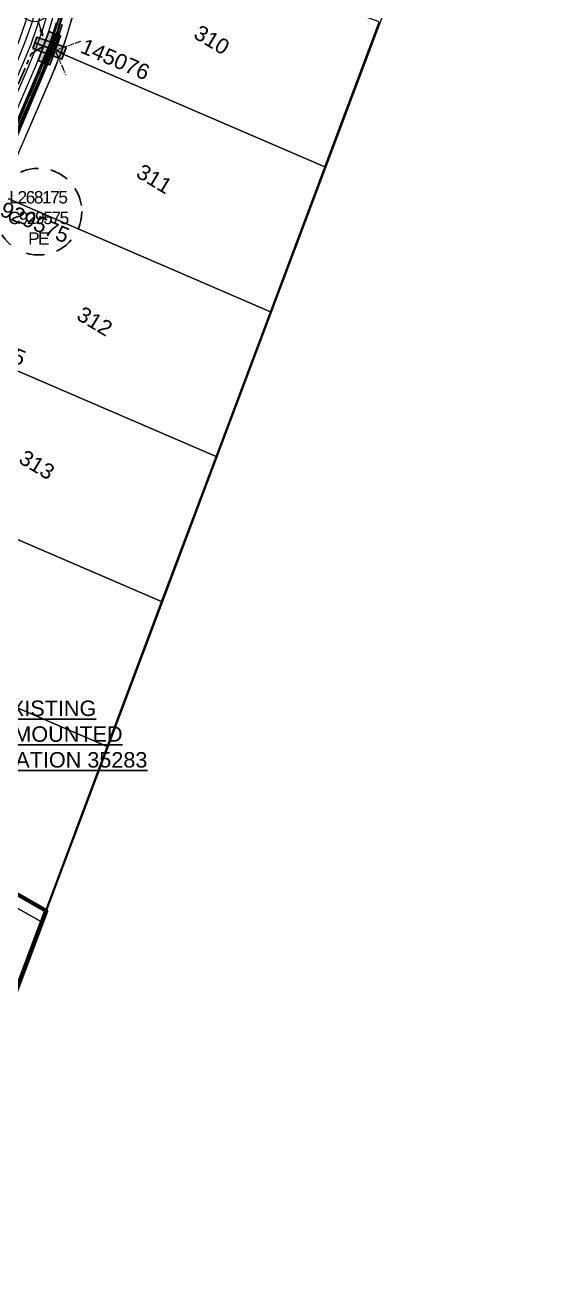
# Model space of a CAD drawing. Header units: metres. Extents: x 264965 to 265706, y 6180501 to 6181430.
# Drawn here: x 265623.4 to 265706.2, y 6180834.6 to 6181038.2 of the extents above; entities that cross this region are included whole.
import ezdxf
from ezdxf.enums import TextEntityAlignment as Align

# ---------------------------------------------------------------- set-up
doc = ezdxf.new("R2010")
doc.units = ezdxf.units.M
for name, pattern in [('Cable Exist UG', [7, 4, -1, 1, -1]), ('Dash', [5, 3, -2]), ('PHANTOM2', [4.45, 2, -0.5, 0.15, -0.5, 0.15, -0.5, 0.15, -0.5])]:
    doc.linetypes.add(name, pattern=pattern)
doc.layers.get('0').update_dxf_attribs({"color": 6})
for name, color, linetype, lineweight in [('_User Miscellaneous1', 30, 'Continuous', 13), ('_User Miscellaneous10', 241, 'Continuous', 13), ('_User Miscellaneous7', 3, 'Continuous', 13), ('_User Miscellaneous8', 196, 'Continuous', 13), ('_User_LV_Exist', 5, 'Continuous', 25), ('_User_SL_Exist', 4, 'Continuous', 25), ('Cadastre Developer_SP_NEW', 92, 'Continuous', 15)]:
    doc.layers.add(name, color=color, linetype=linetype, lineweight=lineweight)
doc.layers.add('_User Miscellaneous12', color=252, linetype='Continuous', lineweight=13, plot=False, transparency=0.5)
doc.layers.add('UG_Details_SP_MISC', color=7, linetype='Continuous')
doc.styles.add('ARIAL', font='arial.ttf', dxfattribs={"height": 2})
doc.styles.get("Standard").update_dxf_attribs({"font": 'arial.ttf'})

# ---------------------------------------------------------------- blocks, each defined once
blk = doc.blocks.new('PILLAR_EXT')
blk.add_hatch(color=256).paths.add_polyline_path([(-2.5, 1), (-2.5, -1), (2.5, -1), (2.5, 1)])
for p, q in [((-2.5, 0), (2.5, 0)), ((0, 1), (0, -1))]:
    blk.add_line(p, q)
at = {"ltscale": 10}
blk.add_line((2.5, 0), (-2.5, 0), dxfattribs=at)
blk.add_lwpolyline([(-2.5, -1), (-1.25, -1), (1.25, -1), (2.5, -1), (2.5, 1), (-2.5, 1)], close=True)
at = {"width": 0.9, "flags": 8}
blk.add_attdef('ASSET_NUM', text='', height=2, rotation=90, dxfattribs=at).set_placement((-2, 4), align=Align.MIDDLE_LEFT)
for tag, p, flags in [('OWNED_BY', (0, -0.2), 9), ('STATE', (0, -0.4), 9), ('SUPPORT_TYPE', (0, -0.6), 9), ('STREETNAME', (0, -1.8), 9), ('SUBURB', (0, -2), 1), ('USAGE', (0, -0.8), 9), ('LEGEND', (0, -1), 9), ('LOCATION', (0, -1.2), 9), ('NOTES', (0, -1.4), 9), ('PARENT', (0, -1.6), 9)]:
    blk.add_attdef(tag, p, '', height=0.2, dxfattribs=dict(flags=flags))
blk = doc.blocks.new('*U848')
h = blk.add_hatch(color=256)
h.dxf.hatch_style = 1
h.paths.add_polyline_path([(-3.71, 0.61), (-3.6, 1.09), (-4.63, 1.08)])
blk.add_line((-4.63, 1.08), (-2.43, 0.57))
at = {"flags": 128}
blk.add_lwpolyline([(-3.71, 0.61), (-3.6, 1.09), (-4.63, 1.08), (-3.71, 0.61)], dxfattribs=at)
blk.add_circle((0, 0), 2.25)
at = {"width": 0.9}
blk.add_attdef('CODE', text='', height=1.8, dxfattribs=at).set_placement((0, 0), align=Align.MIDDLE_CENTER)
at = {"flags": 1}
blk.add_attdef('Z', (0, 0), '', height=0.2, dxfattribs=at)
blk = doc.blocks.new('*U515')
blk.add_hatch(color=256).paths.add_polyline_path([(0.98, 2.51), (-1.02, 2.49), (-0.98, -2.51), (1.02, -2.49)])
for p, q in [((-0.02, 2.5), (0.02, -2.5)), ((1, 0.01), (-1, -0.01))]:
    blk.add_line(p, q)
at = {"ltscale": 10}
blk.add_line((0.02, -2.5), (-0.02, 2.5), dxfattribs=at)
blk.add_lwpolyline([(-1.02, 2.49), (-1.01, 1.24), (-0.99, -1.26), (-0.98, -2.51), (1.02, -2.49), (0.98, 2.51)], close=True)
at = {"width": 0.9, "flags": 8}
blk.add_attdef('ASSET_NUM', text='', height=2, rotation=90, dxfattribs=at).set_placement((-2.45, 38.67), align=Align.MIDDLE_LEFT)
for tag, p, flags in [('OWNED_BY', (-0.45, 34.47), 9), ('STATE', (-0.45, 34.27), 9), ('SUPPORT_TYPE', (-0.45, 34.07), 9), ('STREETNAME', (-0.45, 32.87), 9), ('SUBURB', (-0.45, 32.67), 1), ('USAGE', (-0.45, 33.87), 9), ('LEGEND', (-0.45, 33.67), 9), ('LOCATION', (-0.45, 33.47), 9), ('NOTES', (-0.45, 33.27), 9), ('PARENT', (-0.45, 33.07), 9)]:
    blk.add_attdef(tag, p, '', height=0.2, dxfattribs=dict(flags=flags))
blk = doc.blocks.new('*U806')
at = {"width": 0.9, "flags": 8}
blk.add_attdef('ASSET_NUM', text='', height=2, dxfattribs=at).set_placement((4, 2), align=Align.MIDDLE_LEFT)
at = {"ltscale": 10}
blk.add_wipeout([(-1.57, -1.42), (-1.42, 1.57), (1.57, 1.42), (1.42, -1.57)], dxfattribs=at)
blk.add_lwpolyline([(-1.42, 1.57), (-1.57, -1.42), (1.42, -1.57), (1.57, 1.42)], close=True)
at = {"flags": 1}
blk.add_attdef('Z', (-2.35, -1.81), '', height=0.2, rotation=270, dxfattribs=at)
at = {"flags": 9}
for tag, p in [('NOTES', (-2, -1.81)), ('SUBURB', (-1.8, -1.81)), ('STREETNAME', (-1.6, -1.81)), ('LOCATION', (-1.4, -1.81)), ('LEGEND', (-1.2, -1.81)), ('USAGE', (-1, -1.81)), ('STATE', (-0.8, -1.81)), ('OWNED_BY', (-0.6, -1.81)), ('COLUMN_TYPE', (-0.4, -1.81)), ('STREET_CODE', (-0.2, -1.81)), ('STRUCTURE_PLANT_NUMBER', (0.03, -1.81))]:
    blk.add_attdef(tag, text='', height=0.2, rotation=270, dxfattribs=at).set_placement(p, align=Align.MIDDLE_LEFT)

msp = doc.modelspace()

# ---------------------------------------------------------------- linework, layer by layer
at = {"layer": '_User Miscellaneous1', "ltscale": 0.5}
for p, q in [((265628.437, 6181038.594), (265627.393, 6181035.347)), ((265629.358, 6181038.323), (265628.293, 6181035.012)), ((265627.393, 6181035.347), (265578.382, 6180919.731)), ((265627.393, 6181035.347), (265627.843, 6181035.179)), ((265628.293, 6181035.012), (265579.266, 6180919.357)), ((265628.293, 6181035.012), (265627.843, 6181035.179))]:
    msp.add_line(p, q, dxfattribs=at)
at = {"layer": '_User Miscellaneous1', "linetype": 'Continuous'}
msp.add_lwpolyline([(265552.248, 6180696.628), (265706.227, 6181106.533), (265706.227, 6181106.533), (265630.784, 6181153.647), (265223.504, 6181395.748)], dxfattribs=at)
at = {"layer": '_User Miscellaneous1', "linetype": 'PHANTOM2', "ltscale": 0.5, "flags": 128}
msp.add_lwpolyline([(265632.334, 6181035.615), (265628.228, 6181034.179), (265629.961, 6181030.104)], dxfattribs=at)
at = {"layer": '_User Miscellaneous10'}
msp.add_lwpolyline([(265543.649, 6180816.081), (265580.425, 6180918.972, -0.0158767), (265587.101, 6180935.908), (265627.721, 6181030.198, 0.4064569), (265593.324, 6181120.12), (265522.022, 6181153.108, -0.0984543), (265461.652, 6181197.04, 0.1828559), (265352.412, 6181246.557), (265276.859, 6181251.306), (265272.183, 6181256.61), (265273.875, 6181283.538, 0.2884763), (265261.897, 6181305.52), (265219.487, 6181329.251, -0.1125989), (265210.289, 6181337.071, 0.1620912), (265204.42, 6181342.816), (265196.512, 6181347.24)], format="xyb", dxfattribs=at)
at = {"layer": '_User Miscellaneous12', "color": 5, "transparency": 33554534}
for points in [[(265541.765, 6180816.754), (265578.541, 6180919.645, -0.0158767), (265585.264, 6180936.701), (265625.884, 6181030.989, 0.4064569), (265592.484, 6181118.305), (265521.182, 6181151.293, -0.0984044), (265460.208, 6181195.656, 0.1827958), (265352.286, 6181244.561), (265275.907, 6181249.362), (265270.135, 6181255.908), (265271.879, 6181283.664, 0.2884763), (265260.921, 6181303.775), (265218.536, 6181327.492, -0.1138779), (265208.581, 6181336.016, 0.1670451), (265203.495, 6181341.041), (265195.535, 6181345.495)], [(265539.882, 6180817.428), (265576.658, 6180920.318, -0.0158767), (265583.428, 6180937.493), (265624.047, 6181031.78, 0.4064569), (265591.644, 6181116.49), (265520.343, 6181149.478, -0.0983549), (265458.765, 6181194.271, 0.182735), (265352.159, 6181242.565), (265274.955, 6181247.418), (265268.087, 6181255.207), (265269.883, 6181283.789, 0.2884763), (265259.944, 6181302.029), (265217.584, 6181325.733, -0.115166), (265206.861, 6181334.979, 0.1734197), (265202.575, 6181339.264), (265194.559, 6181343.75)], [(265537.999, 6180818.101), (265574.775, 6180920.991, -0.0158767), (265581.592, 6180938.285), (265622.211, 6181032.571, 0.4064569), (265590.805, 6181114.674), (265519.503, 6181147.663, -0.0983059), (265457.322, 6181192.885, 0.1826733), (265352.033, 6181240.569), (265274.002, 6181245.474), (265266.039, 6181254.506), (265267.887, 6181283.915, 0.2884763), (265258.967, 6181300.284), (265216.632, 6181323.974, -0.1165016), (265205.126, 6181333.966, 0.1821785), (265201.662, 6181337.483), (265193.582, 6181342.004)]]:
    msp.add_lwpolyline(points, format="xyb", dxfattribs=at)
at = {"layer": '_User Miscellaneous12', "color": 6, "transparency": 33554534}
msp.add_lwpolyline([(265542.048, 6180816.653), (265578.824, 6180919.544, -0.0158767), (265585.54, 6180936.582), (265626.16, 6181030.87, 0.4064569), (265592.61, 6181118.577), (265521.308, 6181151.565, -0.0984118), (265460.425, 6181195.863, 0.1828049), (265352.305, 6181244.86), (265276.05, 6181249.654), (265270.442, 6181256.014), (265272.179, 6181283.645, 0.2884763), (265261.067, 6181304.036), (265218.679, 6181327.756, -0.1136862), (265208.838, 6181336.173, 0.166227), (265203.633, 6181341.308), (265195.682, 6181345.757)], format="xyb", dxfattribs=at)
at = {"layer": '_User Miscellaneous12', "color": 4, "transparency": 33554534}
msp.add_lwpolyline([(265542.236, 6180816.586), (265579.012, 6180919.477, -0.0158767), (265585.724, 6180936.503), (265626.343, 6181030.791, 0.4064569), (265592.694, 6181118.759), (265521.392, 6181151.747, -0.0984168), (265460.569, 6181196.002, 0.1828109), (265352.317, 6181245.06), (265276.145, 6181249.848), (265270.647, 6181256.084), (265272.378, 6181283.632, 0.2884763), (265261.165, 6181304.211), (265218.774, 6181327.932, -0.1135585), (265209.009, 6181336.278, 0.165698), (265203.725, 6181341.485), (265195.779, 6181345.931)], format="xyb", dxfattribs=at)
at = {"layer": '_User Miscellaneous12', "color": 1, "transparency": 33554534}
for points in [[(265538.94, 6180817.764), (265575.716, 6180920.655, -0.0158767), (265582.51, 6180937.889), (265623.129, 6181032.176, 0.4064569), (265591.225, 6181115.582), (265519.923, 6181148.571, -0.0983303), (265458.043, 6181193.578, 0.1827042), (265352.096, 6181241.567), (265274.479, 6181246.446), (265267.063, 6181254.856), (265268.885, 6181283.852, 0.2884763), (265259.456, 6181301.157), (265217.108, 6181324.853, -0.1158248), (265205.996, 6181334.469, 0.1774085), (265202.117, 6181338.374), (265194.07, 6181342.877)], [(265540.824, 6180817.091), (265577.6, 6180919.982, -0.0158767), (265584.346, 6180937.097), (265624.966, 6181031.384, 0.4064569), (265592.064, 6181117.397), (265520.762, 6181150.386, -0.0983796), (265459.487, 6181194.963, 0.1827655), (265352.222, 6181243.563), (265275.431, 6181248.39), (265269.111, 6181255.558), (265270.881, 6181283.726, 0.2884763), (265260.432, 6181302.902), (265218.06, 6181326.612, -0.1145187), (265207.723, 6181335.495, 0.1700105), (265203.034, 6181340.153), (265195.047, 6181344.622)], [(265537.057, 6180818.437), (265573.833, 6180921.328, -0.0158767), (265580.673, 6180938.681), (265621.292, 6181032.967, 0.4064569), (265590.385, 6181113.767), (265519.083, 6181146.755, -0.0982815), (265456.601, 6181192.192, 0.1826422), (265351.969, 6181239.571), (265273.526, 6181244.502), (265265.015, 6181254.155), (265266.889, 6181283.977, 0.2884763), (265258.479, 6181299.411), (265216.155, 6181323.095, -0.1172046), (265204.251, 6181333.47, 0.1880451), (265201.208, 6181336.591), (265193.094, 6181341.132)]]:
    msp.add_lwpolyline(points, format="xyb", dxfattribs=at)
at = {"layer": '_User Miscellaneous7', "lineweight": 70, "flags": 128}
msp.add_lwpolyline([(265346.394, 6181031.994), (265364.483, 6181028.856), (265372.251, 6181015.535), (265433.189, 6181005.08, -0.0432695), (265488.664, 6180990.341), (265571.962, 6180958.886), (265579.283, 6180962.002), (265595.808, 6180956.119), (265580.778, 6180921.46), (265626.777, 6180895.03), (265552.269, 6180696.684, -0.0075598), (265425.262, 6180757.143, -0.0075592), (265400.747, 6180768.922, -0.0106072), (265370.27, 6180784.983), (265336.201, 6180804.901), (265304.878, 6180825.875), (265233.354, 6180875.141)], format="xyb", dxfattribs=at)
at = {"layer": '_User_LV_Exist', "linetype": 'Cable Exist UG', "ltscale": 0.7, "transparency": 33554687, "flags": 128}
for points in [[(265628.042, 6181036.908, 0.1300701), (265630.019, 6181071.027, 0.1489394)], [(265608.594, 6180990.855), (265625.884, 6181030.989), (265626.33, 6181032.211, 0.0141898)]]:
    msp.add_lwpolyline(points, format="xyb", dxfattribs=at)
at = {"layer": '_User_SL_Exist', "linetype": 'Cable Exist UG', "ltscale": 0.7, "transparency": 33554687, "flags": 128}
msp.add_lwpolyline([(265626.349, 6181034.865), (265624.354, 6181033.597), (265615.272, 6181012.517)], dxfattribs=at)
at = {"layer": '_User_SL_Exist', "linetype": 'Dash'}
msp.add_circle((265625.528, 6181008.088), 7, dxfattribs=at)
at = {"layer": 'Cadastre Developer_SP_NEW', "transparency": 33554687, "flags": 128}
for points in [[(265680.596, 6181038.776), (265633.327, 6181055.686, -0.081533), (265629.128, 6181033.729), (265671.805, 6181015.344)], [(265671.805, 6181015.344), (265629.128, 6181033.729, -0.013778), (265627.721, 6181030.198), (265619.333, 6181010.728), (265663.014, 6180991.91)], [(265636.64, 6180921.609), (265589.66, 6180941.848), (265587.101, 6180935.908, 0.0158767), (265580.425, 6180918.972), (265626.005, 6180893.261)]]:
    msp.add_lwpolyline(points, format="xyb", close=True, dxfattribs=at)
for points in [[(265619.333, 6181010.728), (265609.442, 6180987.768), (265654.223, 6180968.476), (265663.014, 6180991.91)], [(265609.442, 6180987.768), (265599.551, 6180964.808), (265645.431, 6180945.042), (265654.223, 6180968.476)], [(265645.431, 6180945.042), (265599.551, 6180964.808), (265589.66, 6180941.848), (265636.64, 6180921.609)], [(265580.425, 6180918.972), (265577.009, 6180909.417), (265622.45, 6180883.785), (265626.005, 6180893.261)]]:
    msp.add_lwpolyline(points, close=True, dxfattribs=at)
at = {"layer": 'UG_Details_SP_MISC', "ltscale": 0.5}
for p, q in [((265628.437, 6181038.594), (265627.393, 6181035.347)), ((265629.358, 6181038.323), (265628.293, 6181035.012)), ((265627.393, 6181035.347), (265578.382, 6180919.731)), ((265627.393, 6181035.347), (265627.843, 6181035.179)), ((265628.293, 6181035.012), (265579.266, 6180919.357)), ((265628.293, 6181035.012), (265627.843, 6181035.179))]:
    msp.add_line(p, q, dxfattribs=at)

# ---------------------------------------------------------------- block references
at = {"layer": '_User Miscellaneous1', "ltscale": 0.5}
ref = msp.add_blockref('PILLAR_EXT', (265627.289, 6181034.522), dxfattribs=dict(at, rotation=339.9453052351416))
ref.add_attrib('ASSET_NUM', '145076', dxfattribs={"layer": '0', "height": 2.5, "rotation": 336.69347}).set_placement((265632.593, 6181035.031), align=Align.MIDDLE_LEFT)
at = {"layer": '_User Miscellaneous1', "ltscale": 0.5, "rotation": 339.4297732104962}
msp.add_blockref('*U515', (265627.289, 6181034.522), dxfattribs=at)
at = {"layer": '_User Miscellaneous1', "ltscale": 0.5}
ref = msp.add_blockref('PILLAR_EXT', (265607.605, 6180988.559), dxfattribs=dict(at, rotation=336.69347030252))
ref.add_attrib('ASSET_NUM', '145075', dxfattribs={"layer": '0', "height": 2.5, "rotation": 336.69347}).set_placement((265612.575, 6180988.813), align=Align.MIDDLE_LEFT)
at = {"layer": '_User Miscellaneous8', "transparency": 33554687}
ref = msp.add_blockref('*U848', (265624.907, 6181041.038), dxfattribs=dict(at, rotation=119.3988901699086))
ref.add_attrib('CODE', 'L', dxfattribs={"layer": '0', "height": 1.8, "width": 0.9}).set_placement((265624.907, 6181041.038), align=Align.MIDDLE_CENTER)
at = {"layer": '_User_LV_Exist', "ltscale": 0.5}
ref = msp.add_blockref('PILLAR_EXT', (265627.289, 6181034.522), dxfattribs=dict(at, rotation=339.9453052351416))
ref.add_attrib('ASSET_NUM', '145076', dxfattribs={"layer": '0', "height": 2.5, "rotation": 336.69347}).set_placement((265632.593, 6181035.031), align=Align.MIDDLE_LEFT)
at = {"layer": '_User_LV_Exist', "ltscale": 0.5, "rotation": 339.4297732104962}
msp.add_blockref('*U515', (265627.289, 6181034.522), dxfattribs=at)
at = {"layer": '_User_LV_Exist', "ltscale": 0.5}
ref = msp.add_blockref('PILLAR_EXT', (265607.605, 6180988.559), dxfattribs=dict(at, rotation=336.69347030252))
ref.add_attrib('ASSET_NUM', '145075', dxfattribs={"layer": '0', "height": 2.5, "rotation": 336.69347}).set_placement((265612.575, 6180988.813), align=Align.MIDDLE_LEFT)

# ---------------------------------------------------------------- texts
at = {"layer": '_User Miscellaneous1'}
msp.add_text('NEW ROAD 3', height=2.5, rotation=68.67998, dxfattribs=at).set_placement((265616.637, 6181024.834))
at = {"layer": '_User_LV_Exist', "insert": (265609.037, 6180929.045), "char_height": 2.5, "attachment_point": 1}
msp.add_mtext_dynamic_manual_height_columns('\\pi9.5351;{\\LEXISTING \\P\\pi5.2479;PADMOUNTED  \\P\\pi1.0971;SUBSTATION 35283}', width=34.87674, gutter_width=12.5, heights=[0], dxfattribs=at)
at = {"layer": '_User_SL_Exist', "insert": (265625.437, 6181007.076), "char_height": 2, "attachment_point": 5}
msp.add_mtext('{\\T0.8;L268175\\PC929575\\PPE}', dxfattribs=at)
at = {"layer": 'Cadastre Developer_SP_NEW', "transparency": 33554687, "style": 'ARIAL'}
for s, p in [('310', (265650.405, 6181036.285)), ('311', (265641.112, 6181013.812)), ('312', (265631.487, 6180990.786)), ('313', (265622.14, 6180967.596))]:
    msp.add_text(s, height=2.5, rotation=329.12694, dxfattribs=at).set_placement(p)

# ---------------------------------------------------------------- next in the draw order: block references
at = {"layer": '_User Miscellaneous1', "ltscale": 0.5}
ref = msp.add_blockref('*U806', (265617.497, 6181011.519), dxfattribs=dict(at, rotation=339.6248402391597))
ref.add_attrib('ASSET_NUM', '929575', dxfattribs={"layer": '0', "height": 2.5, "rotation": 336.69347}).set_placement((265619.61, 6181008.679), align=Align.MIDDLE_LEFT)

doc.saveas('drawing.dxf')
